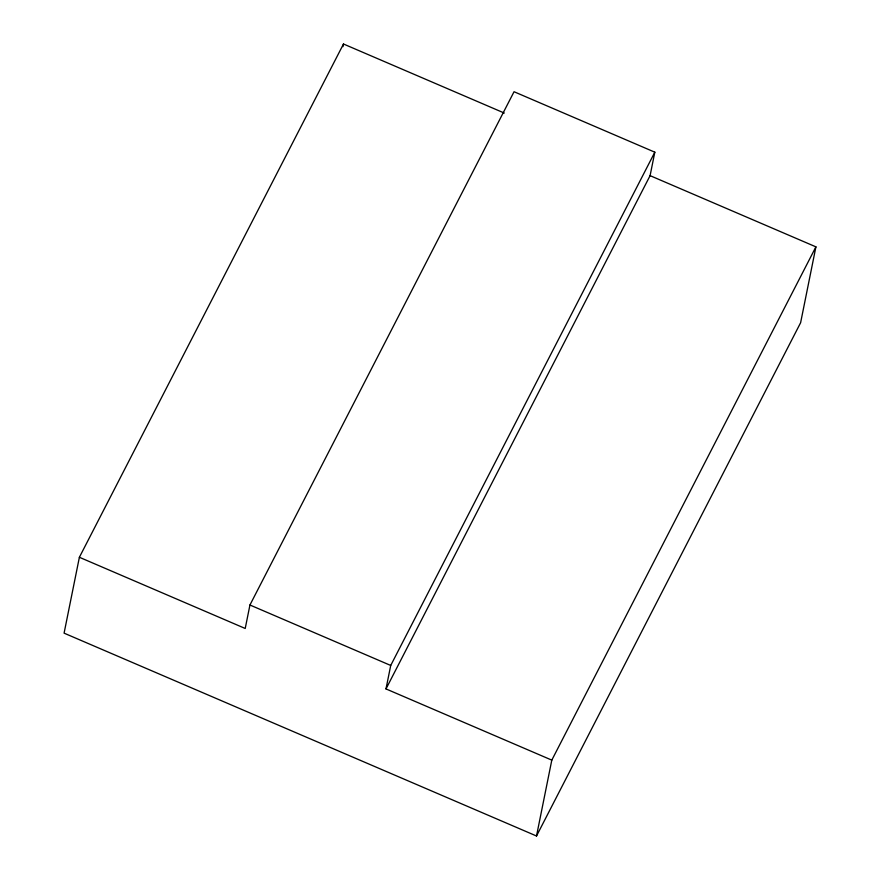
<?xml version="1.0" encoding="UTF-8"?>
<svg xmlns="http://www.w3.org/2000/svg" width="880" height="880" viewBox="0 0 880 880"><rect width="100%" height="100%" fill="white"/><g stroke="black" fill="none" stroke-linecap="round" stroke-linejoin="round"><path stroke-width="1.32" d="M79.387 557.271L64.086 633.149L536.514 836L800.613 322.729L815.914 246.851L650.089 175.648L654.819 152.185L514.041 91.729L249.942 605L245.212 628.474L79.387 557.271L343.486 44L504.284 113.047M342.958 46.662L343.486 44M536.514 836L551.804 760.122L385.99 688.919L390.72 665.456L654.819 152.185M385.99 688.919L650.089 175.648M551.804 760.122L815.914 246.851M249.942 605L390.72 665.456"/></g></svg>
